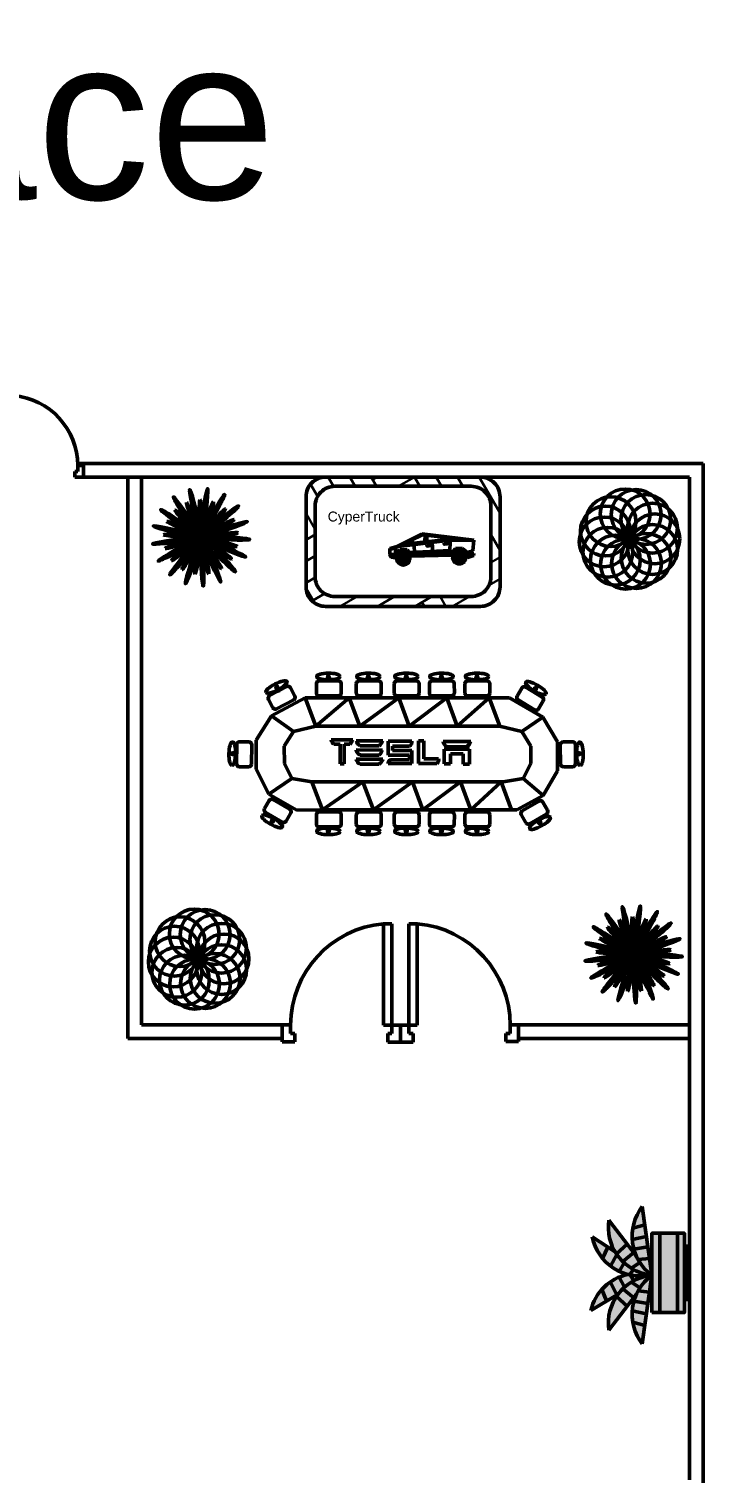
# Model space of a CAD drawing. Header units: feet. Extents: x 9 to 183943, y 42 to 62180.
# Drawn here: x 14475 to 14770, y 41173 to 41805 of the extents above; entities that cross this region are included whole.
import ezdxf

# ---------------------------------------------------------------- set-up
doc = ezdxf.new("R2010")
doc.units = ezdxf.units.FT
doc.header["$LTSCALE"] = 2.5
doc.header["$MEASUREMENT"] = 0
doc.layers.add('1', color=7, linetype='Continuous', lineweight=50)
doc.layers.add('3', color=7, linetype='Continuous', lineweight=30)
doc.styles.add('Annotative', font='arial.ttf')
doc.styles.get("Standard").update_dxf_attribs({"font": 'arial.ttf'})

# ---------------------------------------------------------------- blocks, each defined once
blk = doc.blocks.new('*U5')
at = {"layer": '1'}
blk.add_ellipse((0, 0), major_axis=(10.55, -15.69), ratio=0.040443, dxfattribs=at)
blk = doc.blocks.new('*U6')
at = {"layer": '1', "color": 0, "linetype": 'ByBlock', "lineweight": -2, "transparency": 16777216}
for p, rotation in [((7053.11, 17911.52), 42.35294117647059), ((7055.76, 17913.6), 317.6470588235293), ((7053.43, 17912.38), 21.17647058823528), ((7054.85, 17913.5), 338.8235294117646), ((7053.13, 17910.6), 63.52941176470585), ((7054.94, 17908.69), 127.0588235294117), ((7056.65, 17913.36), 296.470588235294), ((7055.85, 17908.62), 148.2352941176471), ((7058.08, 17911.15), 232.9411764705882), ((7057.89, 17912.05), 254.1176470588234), ((7057.92, 17910.24), 211.7647058823529), ((7057.39, 17912.82), 275.2941176470588), ((7056.73, 17908.89), 169.4117647058823), ((7057.45, 17909.46), 190.5882352941176), ((7054.11, 17909.08), 105.8823529411764), ((7053.48, 17909.75), 84.70588235294117)]:
    blk.add_blockref('*U5', p, dxfattribs=dict(at, rotation=rotation))
blk.add_blockref('*U5', (7054.04, 17913.07), dxfattribs=at)
blk = doc.blocks.new('*U9')
at = {"layer": '1'}
blk.add_lwpolyline([(-0.26, 1.24), (0.26, 1.24), (0.26, -1.24), (-0.26, -1.24)], close=True, dxfattribs=at)
blk = doc.blocks.new('*U10')
at = {"layer": '1', "color": 0, "linetype": 'ByBlock', "lineweight": -2, "transparency": 16777216}
for p, rotation in [((1973.35, 4682.35), 43.86182299252826), ((1975.2, 4682.2), 307.0327609476978), ((1972.97, 4681.5), 87.72364598505655), ((1973.28, 4680.63), 131.5854689775848), ((1974.11, 4680.21), 175.4472919701132), ((1975, 4680.49), 219.3091149626412), ((1975.45, 4681.31), 263.1709379551696)]:
    blk.add_blockref('*U9', p, dxfattribs=dict(at, rotation=rotation))
blk.add_blockref('*U9', (1974.21, 4682.69), dxfattribs=at)
blk = doc.blocks.new('*U12')
at = {"layer": '1'}
blk.add_lwpolyline([(-0.17, 0.16), (0.17, 0.16), (0.17, -0.16), (-0.17, -0.16)], close=True, dxfattribs=at)
blk = doc.blocks.new('*U13')
at = {"layer": '1', "color": 0, "linetype": 'ByBlock', "lineweight": -2, "transparency": 16777216}
for p, rotation in [((1983.28, 4681.89), 31.73455182391051), ((1983.73, 4682.12), 21.15636788260697), ((1984.22, 4682.26), 10.57818394130349), ((1985.25, 4682.26), 349.0800700630158), ((1985.73, 4682.13), 338.5018861217122), ((1986.19, 4681.9), 327.9237021804087), ((1982, 4679.8), 84.62547153042806), ((1982, 4679.3), 95.20365547173157), ((1982.09, 4680.3), 74.04728758912454), ((1982.1, 4678.8), 105.781839413035), ((1982.27, 4680.78), 63.46910364782105), ((1982.28, 4678.33), 116.3600233543386), ((1982.54, 4681.21), 52.89091970651751), ((1982.55, 4677.9), 126.9382072956421), ((1982.88, 4681.59), 42.31273576521401), ((1982.89, 4677.52), 137.5163912369455), ((1983.3, 4677.22), 148.0945751782491), ((1983.75, 4676.99), 158.6727591195526), ((1984.24, 4676.86), 169.2509430608561), ((1984.75, 4676.81), 179.8291270021609), ((1985.25, 4676.86), 190.4073109434631), ((1985.74, 4677), 200.9854948847666), ((1986.19, 4677.22), 211.5636788260701), ((1986.59, 4681.59), 317.3455182391052), ((1986.6, 4677.53), 222.1418627673736), ((1986.93, 4681.22), 306.7673342978017), ((1986.94, 4677.91), 232.7200467086771), ((1987.2, 4680.79), 296.1891503564982), ((1987.2, 4678.34), 243.2982306499806), ((1987.39, 4680.31), 285.6109664151946), ((1987.39, 4678.81), 253.8764145912841), ((1987.48, 4679.82), 275.0327824738911), ((1987.48, 4679.31), 264.4545985325877)]:
    blk.add_blockref('*U12', p, dxfattribs=dict(at, rotation=rotation))
blk.add_blockref('*U12', (1984.73, 4682.31), dxfattribs=at)
blk = doc.blocks.new('*U17')
at = {"layer": '1'}
blk.add_lwpolyline([(-0.26, 1.24), (0.26, 1.24), (0.26, -1.24), (-0.26, -1.24)], close=True, dxfattribs=at)
blk = doc.blocks.new('*U18')
at = {"layer": '1', "color": 0, "linetype": 'ByBlock', "lineweight": -2, "transparency": 16777216}
for p, rotation in [((1973.35, 4682.35), 43.86182299252826), ((1975.2, 4682.2), 307.0327609476978), ((1972.97, 4681.5), 87.72364598505655), ((1973.28, 4680.63), 131.5854689775848), ((1974.11, 4680.21), 175.4472919701132), ((1975, 4680.49), 219.3091149626412), ((1975.45, 4681.31), 263.1709379551696)]:
    blk.add_blockref('*U17', p, dxfattribs=dict(at, rotation=rotation))
blk.add_blockref('*U17', (1974.21, 4682.69), dxfattribs=at)
blk = doc.blocks.new('*U19')
at = {"layer": '1'}
blk.add_lwpolyline([(-0.17, 0.16), (0.17, 0.16), (0.17, -0.16), (-0.17, -0.16)], close=True, dxfattribs=at)
blk = doc.blocks.new('*U20')
at = {"layer": '1', "color": 0, "linetype": 'ByBlock', "lineweight": -2, "transparency": 16777216}
for p, rotation in [((1983.28, 4681.89), 31.73455182391051), ((1983.73, 4682.12), 21.15636788260697), ((1984.22, 4682.26), 10.57818394130349), ((1985.25, 4682.26), 349.0800700630158), ((1985.73, 4682.13), 338.5018861217122), ((1986.19, 4681.9), 327.9237021804087), ((1982, 4679.8), 84.62547153042806), ((1982, 4679.3), 95.20365547173157), ((1982.09, 4680.3), 74.04728758912454), ((1982.1, 4678.8), 105.781839413035), ((1982.27, 4680.78), 63.46910364782105), ((1982.28, 4678.33), 116.3600233543386), ((1982.54, 4681.21), 52.89091970651751), ((1982.55, 4677.9), 126.9382072956421), ((1982.88, 4681.59), 42.31273576521401), ((1982.89, 4677.52), 137.5163912369455), ((1983.3, 4677.22), 148.0945751782491), ((1983.75, 4676.99), 158.6727591195526), ((1984.24, 4676.86), 169.2509430608561), ((1984.75, 4676.81), 179.8291270021609), ((1985.25, 4676.86), 190.4073109434631), ((1985.74, 4677), 200.9854948847666), ((1986.19, 4677.22), 211.5636788260701), ((1986.59, 4681.59), 317.3455182391052), ((1986.6, 4677.53), 222.1418627673736), ((1986.93, 4681.22), 306.7673342978017), ((1986.94, 4677.91), 232.7200467086771), ((1987.2, 4680.79), 296.1891503564982), ((1987.2, 4678.34), 243.2982306499806), ((1987.39, 4680.31), 285.6109664151946), ((1987.39, 4678.81), 253.8764145912841), ((1987.48, 4679.82), 275.0327824738911), ((1987.48, 4679.31), 264.4545985325877)]:
    blk.add_blockref('*U19', p, dxfattribs=dict(at, rotation=rotation))
blk.add_blockref('*U19', (1984.73, 4682.31), dxfattribs=at)
blk = doc.blocks.new('*U60')
at = {"layer": '1'}
blk.add_ellipse((0, 0), major_axis=(10.55, -15.69), ratio=0.040443, dxfattribs=at)
blk = doc.blocks.new('*U61')
at = {"layer": '1', "color": 0, "linetype": 'ByBlock', "lineweight": -2, "transparency": 16777216}
for p, rotation in [((7053.11, 17911.52), 42.35294117647059), ((7055.76, 17913.6), 317.6470588235293), ((7053.43, 17912.38), 21.17647058823528), ((7054.85, 17913.5), 338.8235294117646), ((7053.13, 17910.6), 63.52941176470585), ((7054.94, 17908.69), 127.0588235294117), ((7056.65, 17913.36), 296.470588235294), ((7055.85, 17908.62), 148.2352941176471), ((7058.08, 17911.15), 232.9411764705882), ((7057.89, 17912.05), 254.1176470588234), ((7057.92, 17910.24), 211.7647058823529), ((7057.39, 17912.82), 275.2941176470588), ((7056.73, 17908.89), 169.4117647058823), ((7057.45, 17909.46), 190.5882352941176), ((7054.11, 17909.08), 105.8823529411764), ((7053.48, 17909.75), 84.70588235294117)]:
    blk.add_blockref('*U60', p, dxfattribs=dict(at, rotation=rotation))
blk.add_blockref('*U60', (7054.04, 17913.07), dxfattribs=at)
blk = doc.blocks.new('*U62')
at = {"layer": '1'}
blk.add_circle((0, 0), 10.91, dxfattribs=at)
blk = doc.blocks.new('*U63')
at = {"layer": '1', "color": 0, "linetype": 'ByBlock', "lineweight": -2, "transparency": 16777216}
for p, rotation in [((12461.54, 32012.95), 322.8569530180179), ((12466.32, 32012.72), 298.0218027858627), ((12470.57, 32010.51), 273.1866525537075), ((12473.5, 32006.71), 248.3515023215523), ((12452.35, 32000.69), 49.67030046431046), ((12452.84, 32005.46), 24.83515023215524), ((12474.56, 32002.04), 223.5163520893971), ((12453.91, 31996.16), 74.50545069646569), ((12473.56, 31997.36), 198.6812018572418), ((12457.22, 31992.7), 99.34060092862092), ((12461.69, 31990.96), 124.1757511607762), ((12466.47, 31991.25), 149.0109013929314), ((12470.69, 31993.52), 173.8460516250867)]:
    blk.add_blockref('*U62', p, dxfattribs=dict(at, rotation=rotation))
blk.add_blockref('*U62', (12455.29, 32009.58), dxfattribs=at)
blk = doc.blocks.new('*U64')
at = {"layer": '1'}
blk.add_circle((0, 0), 10.91, dxfattribs=at)
blk = doc.blocks.new('*U65')
at = {"layer": '1', "color": 0, "linetype": 'ByBlock', "lineweight": -2, "transparency": 16777216}
for p, rotation in [((12461.54, 32012.95), 322.8569530180179), ((12466.32, 32012.72), 298.0218027858627), ((12470.57, 32010.51), 273.1866525537075), ((12473.5, 32006.71), 248.3515023215523), ((12452.35, 32000.69), 49.67030046431046), ((12452.84, 32005.46), 24.83515023215524), ((12474.56, 32002.04), 223.5163520893971), ((12453.91, 31996.16), 74.50545069646569), ((12473.56, 31997.36), 198.6812018572418), ((12457.22, 31992.7), 99.34060092862092), ((12461.69, 31990.96), 124.1757511607762), ((12466.47, 31991.25), 149.0109013929314), ((12470.69, 31993.52), 173.8460516250867)]:
    blk.add_blockref('*U64', p, dxfattribs=dict(at, rotation=rotation))
blk.add_blockref('*U64', (12455.29, 32009.58), dxfattribs=at)

msp = doc.modelspace()

# ---------------------------------------------------------------- hatches: boundary and pattern name
at = {"layer": '3', "transparency": 33554658}
h = msp.add_hatch(dxfattribs=at)
h.set_pattern_fill('AR-PARQ1', color=250, scale=4.094418, angle=30)
h.set_pattern_definition([(120, (10424.48, 30606.32), (-67.11695, 17.98393), [49.133, -49.133]), (120, (10431.574, 30610.413), (-67.11695, 17.98393), [49.133, -49.133]), (120, (10438.665, 30614.51), (-67.11695, 17.98393), [49.133, -49.133]), (120, (10445.757, 30618.6), (-67.11695, 17.98393), [49.133, -49.133]), (120, (10452.85, 30622.696), (-67.11695, 17.98393), [49.133, -49.133]), (120, (10459.94, 30626.79), (-67.11695, 17.98393), [49.133, -49.133]), (120, (10467.03, 30630.885), (-67.11695, 17.98393), [49.133, -49.133]), (30, (10399.915, 30648.87), (67.11695, -17.98393), [49.133, -49.133]), (30, (10395.82, 30655.96), (67.11695, -17.98393), [49.133, -49.133]), (30, (10391.726, 30663.053), (67.11695, -17.98393), [49.133, -49.133]), (30, (10387.63, 30670.144), (67.11695, -17.98393), [49.133, -49.133]), (30, (10383.54, 30677.236), (67.11695, -17.98393), [49.133, -49.133]), (30, (10379.443, 30684.33), (67.11695, -17.98393), [49.133, -49.133]), (30, (10375.35, 30691.42), (67.11695, -17.98393), [49.133, -49.133])])
h.paths.add_polyline_path([(14604.63, 41552.38), (14672.44, 41552.38, 0.414214), (14681.04, 41560.98), (14681.04, 41600.42, 0.414214), (14672.44, 41609.02), (14604.63, 41609.02, 0.414214), (14596.04, 41600.42), (14596.04, 41560.98, 0.414214)])
h.paths.add_polyline_path([(14600.05, 41565.32), (14600.05, 41596.41, -0.414214), (14608.64, 41605), (14668.43, 41605, -0.414214), (14677.03, 41596.41), (14677.03, 41565.32, -0.414214), (14668.43, 41556.73), (14608.64, 41556.73, -0.414214)], flags=16)
h.paths.add_polyline_path([(14665.66, 41573.84), (14665.6, 41573.33, 0.051267)], flags=0)
h.paths.add_polyline_path([(14641.11, 41573.38), (14641.05, 41572.88, 0.051267)], flags=0)
h.paths.add_polyline_path([(14635.76, 41574.04), (14635.91, 41574.56), (14635.92, 41574.56), (14636.15, 41575.01), (14635.63, 41575.21), (14635.64, 41574.08)], flags=0)
h.paths.add_polyline_path([(14635.33, 41578.54), (14659.2, 41581.43), (14659.12, 41581.82), (14638.14, 41579.49), (14646.86, 41583.72), (14659.01, 41582.36), (14659.2, 41581.43), (14659.05, 41575.78), (14641.98, 41575.27), (14640.29, 41577.17), (14638.9, 41577.19), (14637.27, 41577.19), (14635.32, 41575.83)], flags=0)
h.paths.add_polyline_path([(14636.17, 41572.54), (14636.16, 41572.54), (14636.18, 41572.49)], flags=0)
h.paths.add_polyline_path([(14639.09, 41579.74), (14641.75, 41580.71), (14641.74, 41580.12)], flags=0)
h.paths.add_polyline_path([(14649.09, 41578.84), (14649.03, 41579.33), (14650.47, 41579.51), (14650.53, 41579.02)], flags=0)
h.paths.add_polyline_path([(14656.57, 41579.61), (14656.51, 41580.11), (14657.95, 41580.29), (14658.01, 41579.8)], flags=0)
h.paths.add_polyline_path([(14660.6, 41573.45), (14660.6, 41573.45), (14660.61, 41573.4)], flags=0)
h.paths.add_polyline_path([(14604.11, 41586.85), (14638.5, 41586.85), (14638.5, 41595.44), (14604.11, 41595.44)], flags=8)
at = {"layer": '3', "transparency": 33554559}
h = msp.add_hatch(color=256, dxfattribs=at)
h.dxf.hatch_style = 1
h.set_gradient(color1=(0, 255, 0), color2=(0, 255, 0), tint=1)
h.paths.add_polyline_path([(14739.17, 41238.85, 0.124616), (14743.34, 41229.29), (14744.45, 41237.31)])
h.paths.add_polyline_path([(14738.94, 41243.77, 0.058132), (14739.17, 41238.85), (14744.45, 41237.31), (14745.16, 41242.43)])
h.paths.add_polyline_path([(14739.69, 41248.06, 0.05132), (14738.94, 41243.77), (14745.16, 41242.43), (14745.79, 41246.95)])
h.paths.add_polyline_path([(14741.48, 41252.47, 0.056168), (14739.69, 41248.06), (14745.79, 41246.95), (14746.49, 41252.02)])
h.paths.add_polyline_path([(14741.48, 41252.47), (14746.49, 41252.02), (14747.52, 41259.4), (14746.95, 41258.96, 0.100904)])
h.paths.add_polyline_path([(14738.6, 41256.4), (14742.28, 41253.82, -0.090689), (14747.52, 41259.4, -0.007), (14746.93, 41259.47), (14746.69, 41259.32, 0.102151)])
h.paths.add_polyline_path([(14738.6, 41256.4, 0.056168), (14734.85, 41253.47), (14739.59, 41249.46), (14740.72, 41250.92, -0.038933), (14742.28, 41253.82)])
h.paths.add_polyline_path([(14734.85, 41253.47, 0.05132), (14732.07, 41250.12), (14736.8, 41245.86), (14739.59, 41249.46)])
h.paths.add_polyline_path([(14732.07, 41250.12, 0.058132), (14729.82, 41245.74), (14733.63, 41241.78), (14736.8, 41245.86)])
h.paths.add_polyline_path([(14729.82, 41245.74, 0.124616), (14728.68, 41235.37), (14733.63, 41241.78)])
h.paths.add_polyline_path([(14725.64, 41253.19, 0.124616), (14720.76, 41243.97), (14727.73, 41248.09)])
h.paths.add_polyline_path([(14725.64, 41253.19), (14727.73, 41248.09), (14732.17, 41250.73), (14729.35, 41256.43, 0.058132)])
h.paths.add_polyline_path([(14729.35, 41256.43), (14732.17, 41250.73), (14732.74, 41251.07, -0.048661), (14735.53, 41254.11), (14733.17, 41258.52, 0.05132)])
h.paths.add_polyline_path([(14733.17, 41258.52), (14735.53, 41254.11, -0.059131), (14739.63, 41256.99), (14737.97, 41259.5, -0.011737), (14737, 41259.72, 0.047396)])
h.paths.add_polyline_path([(14737.97, 41259.5), (14739.63, 41256.99, -0.088137), (14746.69, 41259.32), (14746.91, 41259.46, 0.002761), (14746.69, 41259.52, -0.103591)])
h.paths.add_polyline_path([(14739.44, 41261.93), (14737.72, 41259.55, 0.106611), (14746.69, 41259.52, 0.028748), (14744.29, 41259.99, -0.061754)])
h.paths.add_polyline_path([(14735.42, 41264.81), (14733.22, 41261.08, 0.056168), (14737.72, 41259.55), (14739.44, 41261.93, -0.058463)])
h.paths.add_polyline_path([(14728.23, 41271.73), (14725.93, 41266.73, 0.058132), (14729.49, 41263.33), (14732.27, 41268.4, -0.016797), (14731.5, 41269.6)])
h.paths.add_polyline_path([(14729.49, 41263.33, 0.05132), (14733.22, 41261.08), (14735.42, 41264.81, -0.056474), (14732.27, 41268.4)])
h.paths.add_polyline_path([(14721.44, 41276.15, 0.124616), (14725.93, 41266.73), (14728.23, 41271.73)])
h.paths.add_polyline_path([(14728.69, 41283.44, 0.184402), (14732.08, 41268.69), (14736.8, 41272.95)])
h.paths.add_polyline_path([(14732.08, 41268.69, 0.051401), (14734.86, 41265.34), (14739.6, 41269.34), (14736.8, 41272.95)])
h.paths.add_polyline_path([(14734.86, 41265.34, 0.056281), (14738.61, 41262.41), (14742.28, 41264.98, -0.039356), (14740.7, 41267.92), (14739.6, 41269.34)])
h.paths.add_polyline_path([(14738.61, 41262.41, 0.011327), (14739.44, 41261.93, 0.061754), (14744.29, 41259.99, -0.030458), (14746.83, 41259.48, 0.008214), (14747.52, 41259.4, -0.090777), (14742.28, 41264.98)])
h.paths.add_polyline_path([(14741.48, 41266.33, 0.109404), (14747.52, 41259.4), (14746.49, 41266.78)])
h.paths.add_polyline_path([(14739.69, 41270.74, 0.056168), (14741.48, 41266.33), (14746.49, 41266.78), (14745.79, 41271.85)])
h.paths.add_polyline_path([(14738.94, 41275.02, 0.05132), (14739.69, 41270.74), (14745.79, 41271.85), (14745.16, 41276.37)])
h.paths.add_polyline_path([(14739.17, 41279.94, 0.058132), (14738.94, 41275.02), (14745.16, 41276.37), (14744.45, 41281.48)])
h.paths.add_polyline_path([(14739.17, 41279.94), (14744.45, 41281.48), (14743.34, 41289.5, 0.124616)])
at = {"layer": '3'}
h = msp.add_hatch(color=256, dxfattribs=at)
h.dxf.hatch_style = 1
h.set_gradient(color1=(127, 63, 0), color2=(127, 63, 0), tint=1)
h.paths.add_polyline_path([(14751.01, 41277.8), (14747.6, 41277.8), (14747.6, 41242.99), (14751, 41242.99)])
h.paths.add_polyline_path([(14758.73, 41277.8), (14751.01, 41277.8), (14751, 41242.99), (14758.72, 41242.99)])
h.paths.add_polyline_path([(14758.72, 41242.99), (14761.83, 41242.99), (14761.83, 41277.8), (14758.73, 41277.8)])

# ---------------------------------------------------------------- linework, layer by layer
at = {"layer": '1'}
for p, q in [((14496.02, 41615), (14770, 41615)), ((14496.02, 41615), (14770, 41615)), ((14496.04, 41614.05), (14496.04, 41614.05)), ((14496.04, 41611.49), (14496.04, 41614.05)), ((14496.04, 41614.05), (14498.6, 41614.05)), ((14498.6, 41614.05), (14498.6, 41608.94)), ((14770, 41615), (14770, 41168.46)), ((14770, 41615), (14770, 41168.46)), ((14494.76, 41608.94), (14494.76, 41611.49)), ((14494.76, 41611.49), (14496.04, 41611.49)), ((14494.76, 41609), (14764, 41609)), ((14498.6, 41608.94), (14494.76, 41608.94)), ((14518, 41363.1), (14518, 41609)), ((14524, 41369.1), (14524, 41609)), ((14764, 41609), (14764, 41169.72)), ((14646.72, 41584.2), (14635.33, 41578.54)), ((14635.33, 41578.54), (14659.2, 41581.43)), ((14638.14, 41579.49), (14646.86, 41583.72)), ((14659.12, 41581.82), (14638.14, 41579.49)), ((14639.09, 41579.74), (14641.75, 41580.71)), ((14641.76, 41581.25), (14641.73, 41579.89)), ((14642.13, 41581.43), (14642.09, 41579.93)), ((14642.5, 41581.6), (14642.46, 41579.97)), ((14669.56, 41581.35), (14646.72, 41584.2)), ((14646.86, 41583.72), (14659.01, 41582.36)), ((14648.31, 41583.56), (14647.97, 41580.58)), ((14648.4, 41583.55), (14648.08, 41580.59)), ((14648.87, 41583.49), (14648.91, 41580.69)), ((14648.98, 41583.48), (14649.02, 41580.7)), ((14658.42, 41582.43), (14658.62, 41581.76)), ((14658.94, 41582.68), (14659.2, 41581.43)), ((14659.2, 41581.43), (14659.05, 41575.79)), ((14659.2, 41581.43), (14669.56, 41581.35)), ((14669.56, 41581.35), (14669.13, 41576.7)), ((14632.54, 41575.08), (14635.31, 41575.08)), ((14633.3, 41573.93), (14632.54, 41575.08)), ((14632.71, 41574.83), (14634.78, 41574.82)), ((14635.33, 41578.54), (14632.81, 41577.8)), ((14632.81, 41577.38), (14635.33, 41578.08)), ((14632.81, 41577.8), (14632.81, 41577.38)), ((14632.81, 41577.38), (14632.81, 41575.08)), ((14634.76, 41575.08), (14634.79, 41574.58)), ((14635.33, 41578.54), (14635.31, 41575.08)), ((14635.31, 41575.08), (14635.31, 41573.59)), ((14635.32, 41575.83), (14637.27, 41577.19)), ((14635.33, 41578.08), (14635.33, 41578.54)), ((14635.63, 41575.21), (14637.65, 41576.72)), ((14635.63, 41574.21), (14635.63, 41575.21)), ((14635.63, 41575.21), (14637.13, 41574.65)), ((14637.27, 41577.19), (14638.89, 41577.19)), ((14637.65, 41576.72), (14638.81, 41576.72)), ((14639.98, 41576.71), (14638.82, 41576.72)), ((14640.29, 41577.17), (14638.91, 41577.19)), ((14641.74, 41580.12), (14639.09, 41579.74)), ((14641.98, 41574.35), (14639.98, 41576.71)), ((14641.98, 41575.27), (14640.29, 41577.17)), ((14641.32, 41576.01), (14659.08, 41576.89)), ((14659.86, 41575.8), (14641.98, 41575.27)), ((14641.98, 41575.27), (14641.98, 41574.43)), ((14641.98, 41575.15), (14641.98, 41574.85)), ((14659.87, 41574.81), (14641.98, 41574.35)), ((14643.38, 41579.52), (14643.6, 41575.44)), ((14651.36, 41580.48), (14651.61, 41575.62)), ((14659.86, 41575.8), (14661.5, 41577.78)), ((14659.87, 41574.81), (14659.86, 41575.8)), ((14659.87, 41574.81), (14661.89, 41577.32)), ((14661.5, 41577.78), (14663.12, 41577.78)), ((14661.89, 41577.32), (14663.04, 41577.32)), ((14664.21, 41577.31), (14663.06, 41577.32)), ((14664.52, 41577.77), (14663.14, 41577.78)), ((14666.21, 41575.74), (14664.21, 41577.31)), ((14666.78, 41576.02), (14664.52, 41577.77)), ((14666.21, 41575.74), (14665.14, 41575.08)), ((14666.21, 41575.74), (14666.21, 41574.82)), ((14666.21, 41574.82), (14666.75, 41574.74)), ((14666.74, 41575.7), (14669.59, 41575.7)), ((14666.77, 41573.78), (14666.74, 41575.7)), ((14669.45, 41574.99), (14666.74, 41574.1)), ((14669.38, 41574.65), (14666.77, 41573.78)), ((14666.78, 41576.02), (14669.13, 41576.7)), ((14666.78, 41576.02), (14666.78, 41575.7)), ((14668.3, 41576.46), (14668.17, 41575.7)), ((14669.59, 41575.7), (14669.38, 41574.65)), ((14633.03, 41574.33), (14634.81, 41574.31)), ((14635.31, 41573.59), (14633.3, 41573.93)), ((14635.2, 41573.7), (14635.31, 41573.59)), ((14635.63, 41574.21), (14635.31, 41574.08)), ((14600.56, 41518.54), (14600.57, 41514.4)), ((14610.25, 41519.74), (14601.78, 41519.76)), ((14606.17, 41519.75), (14605.45, 41519.75)), ((14611.48, 41514.41), (14611.47, 41518.52)), ((14618.07, 41518.54), (14618.08, 41514.4)), ((14627.77, 41519.74), (14619.3, 41519.76)), ((14623.68, 41519.75), (14622.96, 41519.75)), ((14628.99, 41514.41), (14628.99, 41518.52)), ((14634.7, 41518.54), (14634.71, 41514.4)), ((14644.4, 41519.74), (14635.93, 41519.76)), ((14640.31, 41519.75), (14639.59, 41519.75)), ((14645.62, 41514.41), (14645.62, 41518.52)), ((14650.09, 41518.54), (14650.1, 41514.4)), ((14659.79, 41519.74), (14651.32, 41519.76)), ((14655.7, 41519.75), (14654.98, 41519.75)), ((14661.02, 41514.41), (14661.01, 41518.52)), ((14665.66, 41518.54), (14665.67, 41514.4)), ((14675.36, 41519.74), (14666.89, 41519.76)), ((14671.27, 41519.75), (14670.55, 41519.75)), ((14676.58, 41514.41), (14676.58, 41518.52)), ((14581.51, 41508), (14579.6, 41511.63)), ((14580.11, 41513.28), (14587.59, 41517.25)), ((14595.71, 41512.28), (14580.88, 41504.47)), ((14590.65, 41511.42), (14583.15, 41507.48)), ((14583.72, 41515.2), (14584.35, 41515.53)), ((14589.25, 41516.74), (14591.17, 41513.07)), ((14595.71, 41512.28), (14685.21, 41512.27)), ((14595.71, 41512.28), (14600.29, 41499.96)), ((14600.29, 41499.96), (14614.99, 41512.28)), ((14601.79, 41513.18), (14610.26, 41513.19)), ((14614.99, 41512.28), (14619.57, 41499.96)), ((14619.31, 41513.18), (14627.78, 41513.19)), ((14619.57, 41499.96), (14636.69, 41512.28)), ((14635.94, 41513.18), (14644.41, 41513.19)), ((14636.68, 41512.28), (14641.26, 41499.96)), ((14641.26, 41499.96), (14657.71, 41512.27)), ((14651.33, 41513.18), (14659.8, 41513.19)), ((14657.7, 41512.28), (14662.28, 41499.96)), ((14662.28, 41499.96), (14676.32, 41512.27)), ((14666.9, 41513.18), (14675.37, 41513.19)), ((14676.32, 41512.28), (14680.9, 41499.96)), ((14685.21, 41512.27), (14699.8, 41503.91)), ((14690.61, 41516.62), (14688.49, 41513.07)), ((14688.91, 41511.39), (14696.18, 41507.04)), ((14699.54, 41512.67), (14692.29, 41517.04)), ((14696.05, 41514.78), (14695.43, 41515.15)), ((14697.85, 41507.47), (14699.96, 41510.99)), ((14580.88, 41504.47), (14574.22, 41493.74)), ((14590.52, 41497.58), (14580.88, 41504.47)), ((14600.29, 41499.96), (14590.52, 41497.58)), ((14600.29, 41499.96), (14680.89, 41499.96)), ((14680.76, 41499.96), (14690.54, 41497.58)), ((14690.54, 41497.58), (14699.8, 41503.91)), ((14699.8, 41503.91), (14706.15, 41492.99)), ((14566.93, 41493.08), (14571.07, 41493.02)), ((14574.22, 41493.74), (14574.26, 41481.03)), ((14590.52, 41497.58), (14586.54, 41491.17)), ((14607.01, 41493.89), (14616.48, 41493.86)), ((14618.05, 41493.55), (14629.63, 41493.51)), ((14631.96, 41487.21), (14631.96, 41493.37)), ((14631.96, 41493.37), (14642.38, 41493.37)), ((14645.34, 41493.54), (14645.34, 41483.54)), ((14647.63, 41493.54), (14645.34, 41493.54)), ((14647.63, 41485.66), (14647.63, 41493.54)), ((14656.05, 41493.24), (14668.21, 41493.2)), ((14690.54, 41497.58), (14694.51, 41491.17)), ((14706.15, 41492.99), (14706.15, 41480.29)), ((14712.79, 41493.08), (14708.66, 41493.02)), ((14565.61, 41483.4), (14565.69, 41491.87)), ((14565.65, 41487.48), (14565.66, 41488.2)), ((14572.28, 41491.78), (14572.16, 41483.31)), ((14586.54, 41491.17), (14586.57, 41483.59)), ((14610.94, 41492.09), (14608.41, 41492.09)), ((14610.94, 41492.09), (14610.94, 41483.45)), ((14612.71, 41483.45), (14612.71, 41492.03)), ((14612.71, 41492.03), (14615.24, 41492.03)), ((14618, 41489.48), (14629.58, 41489.44)), ((14622.81, 41487.28), (14619.71, 41487.28)), ((14622.87, 41491.35), (14619.76, 41491.35)), ((14622.81, 41487.28), (14624.9, 41487.28)), ((14622.87, 41491.35), (14624.95, 41491.35)), ((14624.9, 41487.28), (14627.99, 41487.28)), ((14624.95, 41491.35), (14628.04, 41491.35)), ((14641.37, 41487.21), (14631.96, 41487.21)), ((14633.92, 41489.23), (14633.92, 41491.17)), ((14633.92, 41491.17), (14641.43, 41491.17)), ((14642.38, 41489.27), (14633.92, 41489.22)), ((14641.37, 41487.21), (14641.37, 41485.24)), ((14642.38, 41483.54), (14642.38, 41489.27)), ((14656.54, 41489.88), (14667.61, 41489.84)), ((14656.56, 41483.4), (14656.54, 41489.88)), ((14661.11, 41490.93), (14657.85, 41490.93)), ((14664.88, 41487.76), (14659.27, 41487.76)), ((14659.27, 41487.76), (14659.29, 41483.36)), ((14661.11, 41490.93), (14663.3, 41490.93)), ((14663.3, 41490.93), (14666.54, 41490.93)), ((14664.88, 41483.31), (14664.88, 41487.76)), ((14667.61, 41489.84), (14667.61, 41483.31)), ((14694.51, 41491.17), (14694.49, 41483.59)), ((14707.45, 41491.78), (14707.56, 41483.31)), ((14714.11, 41483.4), (14714.03, 41491.87)), ((14714.08, 41487.48), (14714.07, 41488.2)), ((14570.92, 41482.11), (14566.82, 41482.16)), ((14574.26, 41481.03), (14579.78, 41470.06)), ((14586.57, 41483.59), (14589.86, 41477.04)), ((14610.94, 41483.45), (14612.71, 41483.45)), ((14618.08, 41485.44), (14629.66, 41485.4)), ((14622.89, 41483.24), (14619.79, 41483.24)), ((14622.89, 41483.24), (14624.98, 41483.24)), ((14624.98, 41483.24), (14628.07, 41483.24)), ((14642.38, 41483.54), (14632.05, 41483.54)), ((14641.37, 41485.24), (14633.21, 41485.21)), ((14645.34, 41483.54), (14653.33, 41483.54)), ((14654.1, 41485.66), (14647.63, 41485.66)), ((14659.29, 41483.36), (14656.56, 41483.4)), ((14667.61, 41483.31), (14664.88, 41483.31)), ((14694.49, 41483.59), (14691.2, 41477.04)), ((14706.15, 41480.29), (14699.91, 41469.48)), ((14708.8, 41482.11), (14712.91, 41482.16)), ((14589.86, 41477.04), (14579.78, 41470.06)), ((14589.86, 41477.04), (14598.65, 41475.56)), ((14598.65, 41475.56), (14603.23, 41463.24)), ((14598.65, 41475.56), (14682.4, 41475.56)), ((14603.23, 41463.24), (14621, 41475.56)), ((14621, 41475.56), (14625.58, 41463.24)), ((14625.57, 41463.24), (14642.69, 41475.56)), ((14642.69, 41475.56), (14647.27, 41463.24)), ((14647.27, 41463.24), (14663.71, 41475.56)), ((14663.71, 41475.56), (14668.29, 41463.24)), ((14668.29, 41463.24), (14681.51, 41475.56)), ((14681.51, 41475.56), (14686.09, 41463.24)), ((14691.2, 41477.04), (14682.4, 41475.56)), ((14691.2, 41477.04), (14699.91, 41469.48)), ((14579.94, 41467.35), (14577.89, 41463.79)), ((14579.78, 41470.06), (14591.99, 41463.09)), ((14588.94, 41463.57), (14581.6, 41467.8)), ((14699.91, 41469.48), (14688.45, 41463.25)), ((14690.78, 41462.87), (14698.12, 41467.09)), ((14578.33, 41462.12), (14585.66, 41457.87)), ((14587.34, 41458.32), (14589.39, 41461.9)), ((14591.99, 41463.09), (14603.23, 41463.24)), ((14600.56, 41456.99), (14600.57, 41461.12)), ((14601.79, 41462.34), (14610.26, 41462.34)), ((14603.23, 41463.24), (14688.45, 41463.25)), ((14611.48, 41461.11), (14611.47, 41457)), ((14618.07, 41456.99), (14618.08, 41461.12)), ((14619.31, 41462.34), (14627.78, 41462.34)), ((14628.99, 41461.11), (14628.99, 41457)), ((14634.7, 41456.99), (14634.71, 41461.12)), ((14635.94, 41462.34), (14644.41, 41462.34)), ((14645.62, 41461.11), (14645.62, 41457)), ((14650.09, 41456.99), (14650.1, 41461.12)), ((14651.33, 41462.34), (14659.8, 41462.34)), ((14661.02, 41461.11), (14661.01, 41457)), ((14665.66, 41456.99), (14665.67, 41461.12)), ((14666.9, 41462.34), (14675.37, 41462.34)), ((14676.58, 41461.11), (14676.58, 41457)), ((14692.39, 41457.61), (14690.33, 41461.2)), ((14701.39, 41461.41), (14694.06, 41457.16)), ((14699.79, 41466.64), (14701.84, 41463.08)), ((14581.87, 41460.06), (14582.49, 41459.7)), ((14610.25, 41455.78), (14601.78, 41455.76)), ((14606.17, 41455.77), (14605.45, 41455.77)), ((14627.77, 41455.78), (14619.3, 41455.76)), ((14623.68, 41455.77), (14622.96, 41455.77)), ((14644.4, 41455.78), (14635.93, 41455.76)), ((14640.31, 41455.77), (14639.59, 41455.77)), ((14659.79, 41455.78), (14651.32, 41455.76)), ((14655.7, 41455.77), (14654.98, 41455.77)), ((14675.36, 41455.78), (14666.89, 41455.76)), ((14671.27, 41455.77), (14670.55, 41455.77)), ((14697.86, 41459.36), (14697.23, 41459)), ((14630, 41368.97), (14630, 41413.36)), ((14630, 41413.36), (14633.7, 41413.36)), ((14633.7, 41413.36), (14633.7, 41368.97)), ((14644.8, 41413.36), (14641.1, 41413.36)), ((14641.1, 41413.36), (14641.1, 41368.97)), ((14644.8, 41368.97), (14644.8, 41413.36)), ((14589.31, 41369.1), (14524, 41369.1)), ((14585.6, 41369.1), (14585.61, 41361.57)), ((14589.31, 41368.97), (14589.31, 41368.97)), ((14589.31, 41365.27), (14589.31, 41368.97)), ((14633.7, 41368.97), (14630, 41368.97)), ((14633.7, 41365.27), (14633.7, 41368.97)), ((14633.7, 41368.97), (14637.4, 41368.97)), ((14637.4, 41368.97), (14637.4, 41361.53)), ((14637.4, 41368.97), (14637.4, 41361.53)), ((14641.1, 41368.97), (14637.4, 41368.97)), ((14641.1, 41368.97), (14644.8, 41368.97)), ((14641.1, 41365.27), (14641.1, 41368.97)), ((14689.19, 41369.1), (14685.49, 41369.1)), ((14685.49, 41368.97), (14685.49, 41368.97)), ((14685.49, 41365.27), (14685.49, 41368.97)), ((14764, 41369.1), (14689.19, 41369.1)), ((14689.19, 41369.1), (14689.19, 41361.7)), ((14585.61, 41363.1), (14518, 41363.1)), ((14585.61, 41361.57), (14591.16, 41361.57)), ((14591.16, 41365.27), (14589.31, 41365.27)), ((14591.16, 41361.57), (14591.16, 41365.27)), ((14631.85, 41361.53), (14631.85, 41365.27)), ((14631.85, 41365.27), (14633.7, 41365.27)), ((14637.58, 41361.53), (14631.85, 41361.53)), ((14637.23, 41361.53), (14642.95, 41361.53)), ((14642.95, 41365.27), (14641.1, 41365.27)), ((14642.95, 41361.53), (14642.95, 41365.27)), ((14683.6, 41365.27), (14685.45, 41365.27)), ((14683.64, 41361.7), (14683.64, 41365.27)), ((14689.19, 41361.7), (14683.64, 41361.7)), ((14764, 41363.1), (14689.19, 41363.1)), ((14728.69, 41283.44), (14740.72, 41267.89)), ((14743.34, 41289.5), (14747.52, 41259.4)), ((14744.45, 41281.48), (14739.17, 41279.94)), ((14751, 41242.99), (14751.01, 41277.8)), ((14758.72, 41242.99), (14758.73, 41277.8)), ((14721.44, 41276.15), (14731.5, 41269.6)), ((14728.23, 41271.73), (14725.93, 41266.73)), ((14736.8, 41272.95), (14732.08, 41268.69)), ((14745.16, 41276.37), (14738.94, 41275.02)), ((14745.79, 41271.85), (14739.69, 41270.74)), ((14763.38, 41272.07), (14761.83, 41272.08)), ((14763.38, 41248.61), (14763.38, 41272.07)), ((14732.27, 41268.4), (14729.49, 41263.33)), ((14735.42, 41264.81), (14733.22, 41261.08)), ((14739.6, 41269.34), (14734.86, 41265.34)), ((14742.29, 41264.98), (14738.61, 41262.41)), ((14746.49, 41266.78), (14741.48, 41266.33)), ((14735.53, 41254.11), (14733.17, 41258.52)), ((14739.44, 41261.93), (14737.72, 41259.55)), ((14739.63, 41256.99), (14737.97, 41259.5)), ((14743.34, 41229.29), (14747.52, 41259.4)), ((14746.69, 41259.32), (14746.91, 41259.46)), ((14746.95, 41258.96), (14747.52, 41259.4)), ((14727.73, 41248.09), (14725.64, 41253.19)), ((14732.17, 41250.73), (14729.35, 41256.43)), ((14739.59, 41249.46), (14734.85, 41253.47)), ((14742.28, 41253.82), (14738.6, 41256.4)), ((14746.49, 41252.02), (14741.48, 41252.47)), ((14720.76, 41243.97), (14732.74, 41251.07)), ((14728.68, 41235.37), (14740.72, 41250.92)), ((14736.8, 41245.86), (14732.07, 41250.12)), ((14745.79, 41246.95), (14739.69, 41248.06)), ((14761.83, 41248.7), (14763.38, 41248.61)), ((14745.16, 41242.43), (14738.94, 41243.77)), ((14744.45, 41237.31), (14739.17, 41238.85))]:
    msp.add_line(p, q, dxfattribs=at)
for points in [[(14604.63, 41609.02), (14672.44, 41609.02, -0.414214), (14681.04, 41600.42), (14681.04, 41560.98, -0.414214), (14672.44, 41552.38), (14604.63, 41552.38, -0.414214), (14596.04, 41560.98), (14596.04, 41600.42, -0.414214)], [(14608.64, 41605), (14668.43, 41605, -0.414214), (14677.03, 41596.41), (14677.03, 41565.32, -0.414214), (14668.43, 41556.73), (14608.64, 41556.73, -0.414214), (14600.05, 41565.32), (14600.05, 41596.41, -0.414214)]]:
    msp.add_lwpolyline(points, format="xyb", close=True, dxfattribs=at)
for points in [[(14649.03, 41579.33), (14650.47, 41579.51), (14650.53, 41579.02), (14649.09, 41578.84)], [(14656.51, 41580.11), (14657.95, 41580.29), (14658.01, 41579.8), (14656.57, 41579.61)], [(14747.6, 41242.99), (14747.6, 41277.8), (14761.83, 41277.8), (14761.83, 41242.99)]]:
    msp.add_lwpolyline(points, close=True, dxfattribs=at)
for centre, radius in [((14638.61, 41573.42), 2.5), ((14638.61, 41573.42), 2.18), ((14663.16, 41573.88), 2.5), ((14663.16, 41573.88), 2.18)]:
    msp.add_circle(centre, radius, dxfattribs=at)
for centre, radius, start, end in [((14465.15, 41613.97), 30.89, 0.14634, 84.87455), ((14636.13, 41574.66), 1.34, 183.34194, 225.8814), ((14601.78, 41518.54), 1.22, 89.86376, 180.06433), ((14610.25, 41518.52), 1.22, 0.06433, 89.86376), ((14619.29, 41518.54), 1.22, 89.86376, 180.06433), ((14627.77, 41518.52), 1.22, 0.06433, 89.86376), ((14635.92, 41518.54), 1.22, 89.86376, 180.06433), ((14644.4, 41518.52), 1.22, 0.06433, 89.86376), ((14651.32, 41518.54), 1.22, 89.86376, 180.06433), ((14659.79, 41518.52), 1.22, 0.06433, 89.86376), ((14666.88, 41518.54), 1.22, 89.86376, 180.06433), ((14675.36, 41518.52), 1.22, 0.06433, 89.86376), ((14580.68, 41512.2), 1.22, 117.92017, 207.7196), ((14588.17, 41516.17), 1.22, 27.7196, 117.92017), ((14590.08, 41512.5), 1.22, 297.7196, 27.7196), ((14601.79, 41514.4), 1.22, 180.06433, 270.06433), ((14610.27, 41514.4), 1.21, 269.85277, 0.57508), ((14619.31, 41514.4), 1.22, 180.06433, 270.06433), ((14627.78, 41514.4), 1.21, 269.85277, 0.57508), ((14635.94, 41514.4), 1.22, 180.06433, 270.06433), ((14644.41, 41514.4), 1.21, 269.85277, 0.57508), ((14651.33, 41514.4), 1.22, 180.06433, 270.06433), ((14659.8, 41514.4), 1.21, 269.85277, 0.57508), ((14666.9, 41514.4), 1.22, 180.06433, 270.06433), ((14675.37, 41514.4), 1.21, 269.85277, 0.57508), ((14689.54, 41512.44), 1.22, 149.10057, 239.10057), ((14691.66, 41515.99), 1.22, 58.9, 149.10057), ((14698.91, 41511.62), 1.22, 329.10057, 58.9), ((14582.59, 41508.55), 1.21, 207.20885, 297.93116), ((14696.81, 41508.08), 1.21, 238.88901, 329.61132), ((14566.92, 41491.85), 1.22, 89.23868, 179.43925), ((14571.05, 41491.79), 1.22, 359.23868, 89.23868), ((14609.36, 41494.27), 2.38, 189.30457, 246.43834), ((14612.15, 41495.47), 4.62, 312.04223, 339.61382), ((14620.93, 41494.02), 2.91, 189.30457, 246.43834), ((14625.52, 41494.87), 4.34, 305.65585, 341.72117), ((14640.54, 41492.86), 1.91, 297.8008, 15.52516), ((14659.07, 41493.73), 3.06, 189.30457, 246.43834), ((14663.89, 41494.63), 4.55, 305.65585, 341.72117), ((14708.67, 41491.79), 1.22, 90.76132, 180.76132), ((14712.81, 41491.85), 1.22, 0.56075, 90.76132), ((14620.88, 41489.95), 2.91, 189.30457, 246.43834), ((14625.46, 41490.8), 4.34, 305.65585, 341.72117), ((14566.83, 41483.38), 1.22, 179.43925, 269.23868), ((14570.95, 41483.32), 1.21, 268.72793, 359.45024), ((14620.95, 41485.91), 2.91, 189.30457, 246.43834), ((14625.54, 41486.76), 4.34, 305.65585, 341.72117), ((14633.38, 41483.86), 1.37, 97.21617, 193.16851), ((14652.4, 41485.08), 1.8, 301.17953, 18.65079), ((14708.77, 41483.32), 1.21, 180.54976, 271.27207), ((14712.89, 41483.38), 1.22, 270.76132, 0.56075), ((14580.99, 41466.75), 1.21, 59.87684, 150.59915), ((14698.73, 41466.04), 1.21, 29.40085, 120.12316), ((14578.95, 41463.18), 1.22, 150.0884, 239.88783), ((14588.33, 41462.51), 1.22, 330.0884, 60.0884), ((14601.79, 41461.12), 1.22, 89.93567, 179.93567), ((14610.27, 41461.12), 1.21, 359.42492, 90.14723), ((14619.31, 41461.12), 1.22, 89.93567, 179.93567), ((14627.78, 41461.12), 1.21, 359.42492, 90.14723), ((14635.94, 41461.12), 1.22, 89.93567, 179.93567), ((14644.41, 41461.12), 1.21, 359.42492, 90.14723), ((14651.33, 41461.12), 1.22, 89.93567, 179.93567), ((14659.8, 41461.12), 1.21, 359.42492, 90.14723), ((14666.9, 41461.12), 1.22, 89.93567, 179.93567), ((14675.37, 41461.12), 1.21, 359.42492, 90.14723), ((14691.39, 41461.81), 1.22, 119.9116, 209.9116), ((14700.78, 41462.47), 1.22, 300.11217, 29.9116), ((14586.28, 41458.93), 1.22, 239.88783, 330.0884), ((14601.78, 41456.99), 1.22, 179.93567, 270.13624), ((14610.25, 41457.01), 1.22, 270.13624, 359.93567), ((14619.29, 41456.99), 1.22, 179.93567, 270.13624), ((14627.77, 41457.01), 1.22, 270.13624, 359.93567), ((14635.92, 41456.99), 1.22, 179.93567, 270.13624), ((14644.4, 41457.01), 1.22, 270.13624, 359.93567), ((14651.32, 41456.99), 1.22, 179.93567, 270.13624), ((14659.79, 41457.01), 1.22, 270.13624, 359.93567), ((14666.88, 41456.99), 1.22, 179.93567, 270.13624), ((14675.36, 41457.01), 1.22, 270.13624, 359.93567), ((14693.45, 41458.22), 1.22, 209.9116, 300.11217), ((14633.99, 41368.85), 44.69, 95.12545, 179.85366), ((14640.81, 41368.85), 44.69, 0.14634, 84.87455), ((14749.7, 41280.5), 21.22, 172.04451, 255.22279), ((14760.14, 41276.49), 21.25, 142.24431, 233.55048), ((14742.28, 41280.31), 21.25, 191.29328, 282.59945), ((14741.41, 41238.93), 21.25, 101.96671, 166.29342), ((14749.73, 41238.29), 21.25, 98.22692, 187.88909), ((14760.14, 41242.3), 21.25, 126.44952, 217.75569), ((14741.41, 41238.93), 21.25, 74.98725, 82.20676), ((14749.7, 41280.5), 21.22, 262.21235, 264.0948)]:
    msp.add_arc(centre, radius, start, end, dxfattribs=at)
for centre, major_axis in [((14583.09, 41517.06), (-4.59, -2.36)), ((14563.71, 41487.82), (-0.12, -5.16)), ((14698.55, 41457.52), (4.5, 2.53)), ((14605.85, 41453.83), (5.16, -0.06)), ((14623.37, 41453.83), (5.16, -0.06)), ((14640, 41453.83), (5.16, -0.06)), ((14655.39, 41453.83), (5.16, -0.06)), ((14670.96, 41453.83), (5.16, -0.06))]:
    msp.add_ellipse(centre, major_axis=major_axis, ratio=0.280291, dxfattribs=at)
for centre, major_axis in [((14584, 41515.38), (1.1, -2.16)), ((14565.62, 41487.81), (2.42, -0.06)), ((14605.84, 41455.74), (0.03, 2.42)), ((14623.35, 41455.74), (0.03, 2.42)), ((14639.98, 41455.74), (0.03, 2.42)), ((14655.37, 41455.74), (0.03, 2.42)), ((14670.94, 41455.74), (0.03, 2.42)), ((14697.59, 41459.16), (-1.18, 2.11))]:
    msp.add_ellipse(centre, major_axis=major_axis, ratio=0.212074, start_param=1.573072, end_param=4.714665, dxfattribs=at)
at = {"layer": '1', "extrusion": (0, 0, -1)}
for centre, major_axis in [((14605.85, 41521.69), (5.16, 0.06)), ((14623.37, 41521.69), (5.16, 0.06)), ((14640, 41521.69), (5.16, 0.06)), ((14655.39, 41521.69), (5.16, 0.06)), ((14670.96, 41521.69), (5.16, 0.06)), ((14696.77, 41516.6), (4.46, -2.61)), ((14716.01, 41487.82), (0.12, -5.16)), ((14581.17, 41458.23), (-4.5, 2.53))]:
    msp.add_ellipse(centre, major_axis=major_axis, ratio=0.280291, dxfattribs=at)
for centre, major_axis in [((14605.84, 41519.79), (0.03, -2.42)), ((14623.35, 41519.79), (0.03, -2.42)), ((14639.98, 41519.79), (0.03, -2.42)), ((14655.37, 41519.79), (0.03, -2.42)), ((14670.94, 41519.79), (0.03, -2.42)), ((14695.78, 41514.98), (-1.22, -2.09)), ((14714.11, 41487.81), (-2.42, -0.06)), ((14582.14, 41459.87), (1.18, 2.11))]:
    msp.add_ellipse(centre, major_axis=major_axis, ratio=0.212074, start_param=1.573072, end_param=4.714665, dxfattribs=at)

# ---------------------------------------------------------------- block references
at = {"layer": '1'}
for name, p in [('*U63', (2274.33, 9579.94)), ('*U61', (7494.44, 23671.59)), ('*U20', (12653.87, 36893.86)), ('*U18', (12664.4, 36891.97)), ('*U13', (12678.43, 36894.32)), ('*U10', (12688.95, 36892.42)), ('*U65', (2085.54, 9395.91)), ('*U6', (7683.94, 23488.86))]:
    msp.add_blockref(name, p, dxfattribs=at)

# ---------------------------------------------------------------- texts
msp.add_text('office space', height=70.9076, dxfattribs=at).set_placement((14054.15, 41730.7))
at = {"layer": '1', "transparency": 33554597, "style": 'Annotative'}
msp.add_text('CyperTruck', height=4.367, dxfattribs=at).set_placement((14605.54, 41589.57))

doc.saveas('drawing.dxf')
